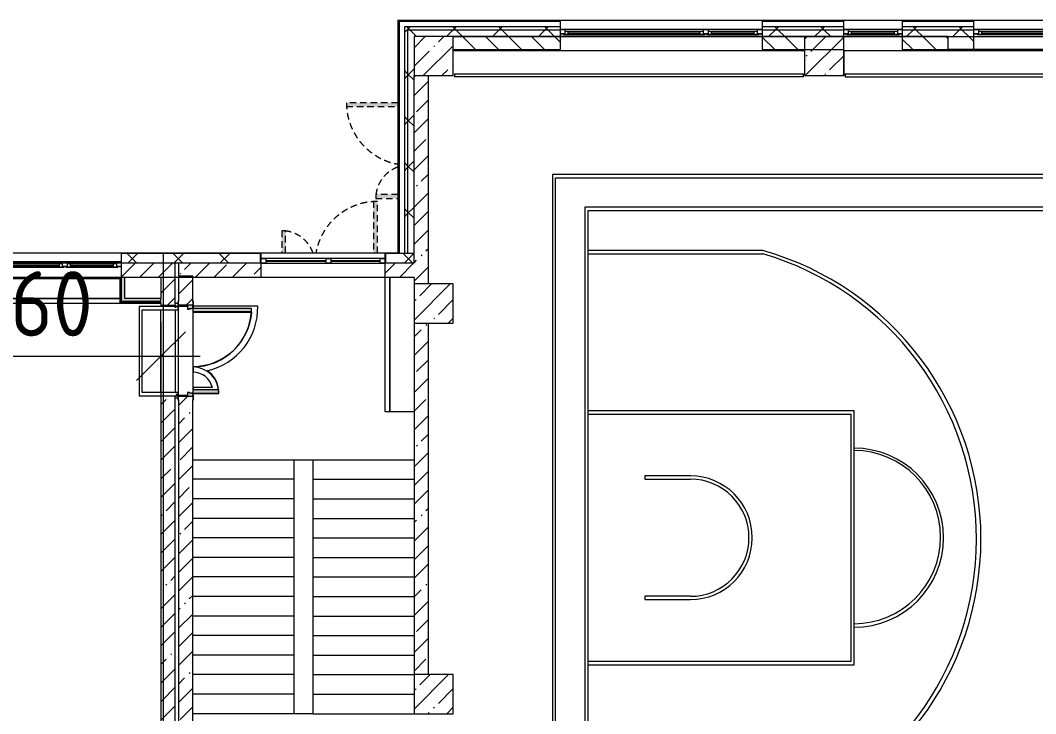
# Model space of a CAD drawing. Header units: millimetres. Extents: x 81566 to 292854, y -8553 to 29000.
# Drawn here: x 201953 to 217554, y 16700 to 27350 of the extents above; entities that cross this region are included whole.
import ezdxf

# ---------------------------------------------------------------- set-up
doc = ezdxf.new("R2010")
doc.units = ezdxf.units.MM
doc.linetypes.add('200_ШТРИХ__ш1_п0_6_', pattern=[160, 100, -60])
for name, color, linetype, lineweight in [('A-ANNO-DIMS', 7, 'Continuous', 9), ('A-ANNO-DIMS-500', 7, 'Continuous', 9), ('A-DETL-MBND-1', 7, '200_ШТРИХ__ш1_п0_6_', 9), ('A-GLAZ-3', 7, 'Continuous', 5), ('A-WALL', 7, 'Continuous', 9), ('A-WALL-4', 7, 'Continuous', 5), ('I-WALL-4', 7, 'Continuous', 5), ('S-COLS-1', 7, 'Continuous', 5), ('S-STRS-2', 7, 'Continuous', 5), ('Оси', 7, 'Continuous', 9)]:
    doc.layers.add(name, color=color, linetype=linetype, lineweight=lineweight)
for name, color, linetype, lineweight, true_color in [('A-DOOR-4', 7, 'Continuous', 5, 0xaaaaaa), ('A-DOOR-5', 7, 'Continuous', 5, 0xe2e2e2), ('A-DOOR-FRAM-4', 7, 'Continuous', 5, 0xe2e2e2), ('A-DOOR-FRAM-5', 7, 'Continuous', 5, 0xaaaaaa), ('A-FLOR-1', 7, 'Continuous', 5, 0xaaaaaa), ('I-WALL-2', 7, 'Continuous', 9, 0xe7e7e7)]:
    doc.layers.add(name, color=color, linetype=linetype, lineweight=lineweight, true_color=true_color)
doc.styles.add('ISOCPEUR_4', font='isocpeur.ttf', dxfattribs={"width": 0.9, "height": 1000})
doc.dimstyles.new('ISO-2_0_0_9К_Средний_округл2_1', dxfattribs={"dimscale": 304.8, "dimtxt": 995.981176, "dimasz": 2.46063, "dimexe": 1.968504, "dimexo": 0, "dimgap": 0, "dimtad": 1, "dimdec": 0, "dimrnd": 10, "dimzin": 0, "dimdsep": 46, "dimtxsty": 'ISOCPEUR_4', "dimblk1": 'OBLIQUE', "dimblk2": 'OBLIQUE', "dimsah": 1, "dimcen": 0.09, "dimdle": 1.968504, "dimazin": 0, "dimtfac": 1, "dimtdec": 4, "dimtix": 1, "dimtmove": 0, "dimatfit": 3, "dimfxl": 1, "dimtvp": 1, "dimtolj": 1, "dimtzin": 0, "dimarcsym": 2})
pattern_1 = [(45, (165843.6, 0), (-285.123, 285.123), []), (45, (166128.7, 0), (-285.123, 285.123), [504.031, -100.806, 16.764, -84.042])]
pattern_2 = [(45, (165843.6, 0), (-353.5534, 353.5534), []), (135, (165843.6, 0), (-353.5534, -353.5534), [])]
pattern_3 = [(45, (165843.6, 0), (-530.33, 530.33), []), (135, (165843.6, 0), (-530.33, -530.33), [])]

# ---------------------------------------------------------------- blocks, each defined once
blk = doc.blocks.new('BSC_Колонна _Прямоугольная - 600х600-V310-2_2_3_птичка')
at = {"layer": 'S-COLS-1'}
h = blk.add_hatch(dxfattribs=at)
h.set_pattern_fill('FP_104', color=256, style=0, pattern_type=2)
h.set_pattern_definition([(45, (-42460, -26800), (-285.123, 285.123), []), (45, (-42174.88, -26800), (-285.123, 285.123), [504.031, -100.806, 16.764, -84.042])])
h.paths.add_polyline_path([(272, -300), (300, -300), (300, 300), (-300, 300), (-300, -300), (200, -300)])
for p, q in [((300, 300), (-300, 300)), ((-300, 300), (-300, -300)), ((300, -300), (300, 300)), ((-300, -300), (300, -300))]:
    blk.add_line(p, q, dxfattribs=at)
blk = doc.blocks.new('BSC_Колонна _Прямоугольная - 600х600-V323-2_2_3_птичка')
at = {"layer": 'S-COLS-1'}
h = blk.add_hatch(dxfattribs=at)
h.set_pattern_fill('FP_114', color=256, style=0, pattern_type=2)
h.set_pattern_definition([(45, (-42460, -17000), (-285.123, 285.123), []), (45, (-42174.88, -17000), (-285.123, 285.123), [504.031, -100.806, 16.764, -84.042])])
h.paths.add_polyline_path([(-80, -300), (300, -300), (300, 300), (-300, 300), (-300, -300)])
for p, q in [((300, 300), (-300, 300)), ((-300, 300), (-300, -300)), ((300, -300), (300, 300)), ((-300, -300), (300, -300))]:
    blk.add_line(p, q, dxfattribs=at)
blk = doc.blocks.new('BSC_Колонна _Прямоугольная - 600х600-V324-2_2_3_птичка')
at = {"layer": 'S-COLS-1'}
h = blk.add_hatch(dxfattribs=at)
h.set_pattern_fill('FP_115', color=256, style=0, pattern_type=2)
h.set_pattern_definition([(45, (-42460, -23000), (-285.123, 285.123), []), (45, (-42174.88, -23000), (-285.123, 285.123), [504.031, -100.806, 16.764, -84.042])])
h.paths.add_polyline_path([(-144, -300), (300, -300), (300, 300), (-300, 300), (-300, -300), (-150, -300)])
for p, q in [((300, 300), (-300, 300)), ((-300, 300), (-300, -300)), ((300, -300), (300, 300)), ((-300, -300), (300, -300))]:
    blk.add_line(p, q, dxfattribs=at)
blk = doc.blocks.new('120_Окно_СКБ_2Ст - 120_Окно_СКБ_2Ст 3100х2500 _мал_створка слева_ 2-19089248-2_2_3_птичка')
at = {"layer": 'A-GLAZ-3'}
for p, q in [((-1550, -75), (-1550, -5)), ((-1550, -5), (-1480, -5)), ((1550, -5), (-1550, -5)), ((-1480, -75), (-1550, -75)), ((-1550, -75), (-1500, -75)), ((-1480, -75), (-1500, -75)), ((-1500, -75), (-1500, -85)), ((-1500, -85), (670, -85)), ((670, -85), (-1500, -85)), ((-1480, -5), (-1480, -75)), ((650, -35), (-1480, -35)), ((-1480, -35), (-1480, -75)), ((-1430, -85), (-1430, -35)), ((-1430, -55), (600, -55)), ((600, -65), (-1430, -65)), ((600, -85), (600, -35)), ((650, -75), (650, -5)), ((650, -5), (720, -5)), ((650, -75), (650, -35)), ((720, -75), (650, -75)), ((670, -75), (650, -75)), ((670, -75), (700, -75)), ((670, -85), (670, -75)), ((720, -75), (700, -75)), ((700, -75), (700, -85)), ((700, -85), (1500, -85)), ((1500, -85), (700, -85)), ((720, -5), (720, -75)), ((1480, -35), (720, -35)), ((720, -35), (720, -75)), ((770, -85), (770, -35)), ((770, -55), (1430, -55)), ((1430, -65), (770, -65)), ((1430, -85), (1430, -35)), ((1480, -75), (1480, -5)), ((1480, -5), (1550, -5)), ((1480, -75), (1480, -35)), ((1550, -75), (1480, -75)), ((1500, -75), (1480, -75)), ((1500, -75), (1550, -75)), ((1500, -85), (1500, -75)), ((1550, -5), (1550, -75))]:
    blk.add_line(p, q, dxfattribs=at)
blk = doc.blocks.new('120_Окно_СКБ_1Ст - 120_Окно_СКБ_1Ст 900х2500_h_-19906774-2_2_3_птичка')
at = {"layer": 'A-GLAZ-3'}
for p, q in [((-450, -75), (-450, -5)), ((-450, -5), (-380, -5)), ((450, -5), (-450, -5)), ((-380, -75), (-450, -75)), ((-450, -75), (-400, -75)), ((-380, -75), (-400, -75)), ((-400, -75), (-400, -85)), ((-400, -85), (400, -85)), ((400, -85), (-400, -85)), ((-380, -5), (-380, -75)), ((380, -35), (-380, -35)), ((-380, -35), (-380, -75)), ((-330, -85), (-330, -35)), ((-330, -55), (330, -55)), ((330, -65), (-330, -65)), ((330, -85), (330, -35)), ((380, -75), (380, -5)), ((380, -5), (450, -5)), ((380, -75), (380, -35)), ((450, -75), (380, -75)), ((400, -75), (380, -75)), ((400, -75), (450, -75)), ((400, -85), (400, -75)), ((450, -5), (450, -75))]:
    blk.add_line(p, q, dxfattribs=at)
blk = doc.blocks.new('120_Окно_СКБ_2Ст - 120_Окно_СКБ_2Ст 3100х2500 _мал_створка слева_ 2-V364-2_2_3_птичка')
at = {"layer": 'A-GLAZ-3'}
for p, q in [((-1550, -127), (-1550, -57)), ((-1550, -57), (-1480, -57)), ((1550, -57), (-1550, -57)), ((-1480, -127), (-1550, -127)), ((-1550, -127), (-1500, -127)), ((-1480, -127), (-1500, -127)), ((-1500, -127), (-1500, -137)), ((-1500, -137), (670, -137)), ((670, -137), (-1500, -137)), ((-1480, -57), (-1480, -127)), ((650, -87), (-1480, -87)), ((-1480, -87), (-1480, -127)), ((-1430, -137), (-1430, -87)), ((-1430, -107), (600, -107)), ((600, -117), (-1430, -117)), ((600, -137), (600, -87)), ((650, -127), (650, -57)), ((650, -57), (720, -57)), ((650, -127), (650, -87)), ((720, -127), (650, -127)), ((670, -127), (650, -127)), ((670, -127), (700, -127)), ((670, -137), (670, -127)), ((720, -127), (700, -127)), ((700, -127), (700, -137)), ((700, -137), (1500, -137)), ((1500, -137), (700, -137)), ((720, -57), (720, -127)), ((1480, -87), (720, -87)), ((720, -87), (720, -127)), ((770, -137), (770, -87)), ((770, -107), (1430, -107)), ((1430, -117), (770, -117)), ((1430, -137), (1430, -87)), ((1480, -127), (1480, -57)), ((1480, -57), (1550, -57)), ((1480, -127), (1480, -87)), ((1550, -127), (1480, -127)), ((1500, -127), (1480, -127)), ((1500, -127), (1550, -127)), ((1500, -137), (1500, -127)), ((1550, -57), (1550, -127))]:
    blk.add_line(p, q, dxfattribs=at)
blk = doc.blocks.new('120_Окно_СКБ_2Ст - 120_Окно_СКБ_2Ст 1900х2400 глухое-23537524-2_2_3_птичка')
at = {"layer": 'A-GLAZ-3'}
for p, q in [((-950, 5), (-950, 75)), ((-950, 75), (-880, 75)), ((950, 75), (-950, 75)), ((-880, 5), (-950, 5)), ((-950, 5), (950, 5)), ((-880, 75), (-880, 5)), ((-120, 45), (-880, 45)), ((-120, 35), (-880, 35)), ((-120, 5), (-120, 75)), ((-120, 75), (-50, 75)), ((-50, 5), (-120, 5)), ((-50, 75), (-50, 5)), ((880, 45), (-50, 45)), ((880, 35), (-50, 35)), ((880, 5), (880, 75)), ((880, 75), (950, 75)), ((950, 5), (880, 5)), ((950, 75), (950, 5))]:
    blk.add_line(p, q, dxfattribs=at)
blk = doc.blocks.new('110_Дверь_СКБ_2Ст_Наружная - ДН-1_л__ Двухстворчатая 1350 х3200 _ЛК_ в свету с верхним остеклением 2-22448815-2_2_3_птичка')
at = {"layer": 'A-DETL-MBND-1'}
for points in [[(755, 79), (755, 869), (695, 869), (695, 79)], [(-655, 79), (-655, 419), (-715, 419), (-715, 79)]]:
    blk.add_hatch(color=256, dxfattribs=at).paths.add_polyline_path(points)
for p, q in [((755, 869), (695, 869)), ((695, 869), (695, 79)), ((755, 79), (755, 869)), ((-715, 419), (-715, 79)), ((-655, 419), (-715, 419)), ((-655, 79), (-655, 419))]:
    blk.add_line(p, q, dxfattribs=at)
for centre, radius, start, end in [((755, -91), 960, 90, 169.7202), ((-715, -91), 510, 19.6305, 90)]:
    blk.add_arc(centre, radius, start, end, dxfattribs=at)
blk = doc.blocks.new('110_Дверь_СКБ_2Ст - Д-1 Лестничная клетка EIS60-V399-2_2_3_птичка')
at = {"layer": 'A-DOOR-5'}
for points in [[(-588, 457), (-588, 1010), (-638, 1010), (-638, 110), (-588, 113)], [(662, 113), (662, 510), (612, 508), (612, 110), (662, 110)], [(712, -110), (712, 30), (698, 30), (698, -110)]]:
    blk.add_hatch(color=256, dxfattribs=at).paths.add_polyline_path(points)
h = blk.add_hatch(color=256, dxfattribs=at)
h.paths.add_polyline_path([(712, 110), (662, 110), (662, 60), (652, 60), (652, 30), (712, 30)])
h.paths.add_polyline_path([(-628, 30), (-628, 60), (-638, 60), (-638, 110), (-688, 110), (-688, 30), (-638, 30)])
at = {"layer": 'A-DOOR-FRAM-4'}
for points in [[(-672, 118), (-742, 118), (-742, 110), (-672, 113)], [(-672, -110), (-672, 30), (-688, 30), (-688, -110)], [(768, 110), (768, 118), (698, 113), (698, 110), (712, 110)], [(-672, -117), (-672, -110), (-742, -110), (-741, -118), (-672, -118)], [(768, -110), (698, -111), (703, -118), (768, -118)]]:
    blk.add_hatch(color=256, dxfattribs=at).paths.add_polyline_path(points)
at = {"layer": 'A-DOOR-4'}
for p, q in [((-638, 1010), (-638, 110)), ((-588, 1010), (-638, 1010)), ((-588, 110), (-588, 1010)), ((662, 510), (612, 510)), ((612, 510), (612, 110)), ((662, 110), (662, 510)), ((-638, 110), (-588, 110)), ((612, 110), (662, 110))]:
    blk.add_line(p, q, dxfattribs=at)
for centre, radius, start, end in [((-638, 110), 900, 0, 90), ((662, 110), 400, 90, 180)]:
    blk.add_arc(centre, radius, start, end, dxfattribs=at)
at = {"layer": 'A-DOOR-FRAM-5'}
for p, q in [((-672, 118), (-742, 118)), ((-742, 118), (-742, 110)), ((-742, 110), (-672, 110)), ((-638, 110), (-688, 110)), ((-688, 110), (-688, 30)), ((-688, 30), (-628, 30)), ((-672, 30), (-688, 30)), ((-688, 30), (-688, -110)), ((-672, 110), (-672, 118)), ((-672, -110), (-672, 30)), ((-638, 60), (-638, 110)), ((-628, 60), (-638, 60)), ((-628, 30), (-628, 60)), ((662, 60), (652, 60)), ((652, 60), (652, 30)), ((652, 30), (712, 30)), ((662, 110), (662, 60)), ((712, 110), (662, 110)), ((768, 118), (698, 118)), ((698, 118), (698, 110)), ((698, 110), (768, 110)), ((712, 30), (698, 30)), ((698, 30), (698, -110)), ((712, 30), (712, 110)), ((712, -110), (712, 30)), ((768, 110), (768, 118)), ((-672, -110), (-742, -110)), ((-742, -110), (-742, -118)), ((-742, -118), (-672, -118)), ((-688, -110), (-672, -110)), ((-672, -118), (-672, -110)), ((698, -110), (712, -110)), ((768, -110), (698, -110)), ((698, -110), (698, -118)), ((698, -118), (768, -118)), ((768, -118), (768, -110))]:
    blk.add_line(p, q, dxfattribs=at)
blk = doc.blocks.new('110_Дверь_СКБ_2Ст_Наружная - ДН-1_л__ Двухстворчатая 1350 х3200 _ЛК_ в свету с верхним остеклением EI30-23529464-2_2_3_птичка')
at = {"layer": 'A-DETL-MBND-1'}
for points in [[(694.5, 125), (754.5, 125), (754.5, 915), (694.5, 915)], [(-715.5, 125), (-655.5, 125), (-655.5, 465), (-715.5, 465)]]:
    blk.add_hatch(color=256, dxfattribs=at).paths.add_polyline_path(points)
for p, q in [((754.5, 915), (694.5, 915)), ((694.5, 915), (694.5, 125)), ((754.5, 125), (754.5, 915)), ((-715.5, 465), (-715.5, 125)), ((-655.5, 465), (-715.5, 465)), ((-655.5, 125), (-655.5, 465))]:
    blk.add_line(p, q, dxfattribs=at)
for centre, radius, start, end in [((754.5, -45), 960, 90, 169.73704), ((-715.5, -45), 510, 19.59844, 90)]:
    blk.add_arc(centre, radius, start, end, dxfattribs=at)
blk = doc.blocks.new('Зашивка приборов отопления22 - Зашивка приборов отопления-33321747-2_2_3_птичка')
at = {"layer": 'A-WALL-4'}
for p, q in [((37288, 26888), (34188, 26888)), ((37288, 26887), (37288, 26888)), ((34188, 26567), (37268, 26567)), ((37268, 26567), (34188, 26567)), ((34188, 26492), (37268, 26492))]:
    blk.add_line(p, q, dxfattribs=at)
blk = doc.blocks.new('Зашивка приборов отопления28 - Зашивка приборов отопления-33322877-2_2_3_птичка')
at = {"layer": 'A-WALL-4'}
for p, q in [((75401, 486), (73341, 486)), ((73341, 486), (73341, 411)), ((73341, 411), (73341, 36)), ((75401, 411), (73341, 411)), ((73341, 411), (73341, 36)), ((73341, 411), (75401, 411))]:
    blk.add_line(p, q, dxfattribs=at)
blk = doc.blocks.new('DIMBLOCK42-2_2_3_птичка')
at = {"layer": 'A-ANNO-DIMS-500'}
for p, q in [((204114, 22721), (204114, 21591)), ((204114, 22191), (204114, 22721)), ((199454, 22600), (199454, 21591)), ((199454, 22191), (199454, 22600)), ((198854, 22191), (204714, 22191))]:
    blk.add_line(p, q, dxfattribs=at)
at = {"layer": 'A-ANNO-DIMS-500', "lineweight": 20}
for p, q in [((199454, 22191), (199829, 22566)), ((204114, 22191), (204489, 22566)), ((199454, 22191), (199079, 21816)), ((204114, 22191), (203739, 21816))]:
    blk.add_line(p, q, dxfattribs=at)
at = {"layer": 'A-ANNO-DIMS-500', "color": 0, "insert": (200472, 23497), "char_height": 1000, "width": 3148.83, "attachment_point": 1, "line_spacing_factor": 1.149209, "style": 'ISOCPEUR_4'}
blk.add_mtext('4660', dxfattribs=at)
blk = doc.blocks.new('_Oblique')
at = {"color": 0, "linetype": 'ByBlock', "lineweight": -2}
blk.add_line((-0.5, -0.5), (0.5, 0.5), dxfattribs=at)

msp = doc.modelspace()

# ---------------------------------------------------------------- hatches: boundary and pattern name
at = {"layer": 'A-WALL-4'}
h = msp.add_hatch(dxfattribs=at)
h.set_pattern_fill('FP_101', color=256, style=0, pattern_type=2)
h.set_pattern_definition(pattern_2)
h.paths.add_polyline_path([(242183.6, 27200), (243693.6, 27200), (243693.6, 27250), (242183.6, 27250), (242183.6, 27210)])
h.paths.add_polyline_path([(250543.6, 27200), (250703.6, 27200), (250703.6, 27250), (246193.6, 27250), (246193.6, 27200), (250091.4, 27200)])
h.paths.add_polyline_path([(233683.4, 27200), (233803.6, 27200), (233803.6, 27250), (232003.6, 27250), (232003.6, 27200), (232771.8, 27200)])
h.paths.add_polyline_path([(230308.4, 27200), (231103.6, 27200), (231103.6, 27250), (230023.6, 27250), (230023.6, 27200), (230037.2, 27200)])
h.paths.add_polyline_path([(234703.6, 27200), (240083.6, 27200), (240083.6, 27250), (234703.6, 27250)])
h.paths.add_polyline_path([(216603.8, 27200), (216603.8, 27250), (215503.9, 27250), (215503.9, 27200), (216363.8, 27200)])
h.paths.add_polyline_path([(226598.8, 27200), (226883.6, 27200), (226883.6, 27250), (225703.6, 27250), (225703.6, 27200), (226390.9, 27200)])
h.paths.add_polyline_path([(219703.8, 27200), (220853.5, 27200), (220853.5, 27250), (219703.8, 27250), (219703.8, 27210)])
h.paths.add_polyline_path([(222848.6, 27200), (223003.6, 27200), (223003.6, 27250), (221753.5, 27250), (221753.5, 27200), (222744.7, 27200)])
h.paths.add_polyline_path([(214603.9, 27200), (214603.6, 27250), (213350.6, 27250), (213350.6, 27200), (214603.6, 27200)])
h.paths.add_polyline_path([(207903.6, 27200), (210250.6, 27200), (210250.6, 27250), (207853.6, 27250), (207853.6, 27200)])
h = msp.add_hatch(dxfattribs=at)
h.set_pattern_fill('FP_101', color=256, style=0, pattern_type=2)
h.set_pattern_definition(pattern_2)
h.paths.add_polyline_path([(207853.6, 23770), (207903.6, 23770), (207903.6, 27200), (207853.6, 27198.9), (207853.6, 23777.7)])
h = msp.add_hatch(dxfattribs=at)
h.set_pattern_fill('FP_101', color=256, style=0, pattern_type=2)
h.set_pattern_definition(pattern_2)
h.paths.add_polyline_path([(207903.6, 27100), (210250.6, 27100), (210250.6, 27200), (207903.6, 27200)])
h.paths.add_polyline_path([(221753.5, 27100), (223003.6, 27100), (223003.6, 27200), (221753.5, 27200)])
h.paths.add_polyline_path([(250543.6, 27100), (250703.6, 27100), (250703.6, 27200), (246193.6, 27200), (246193.6, 27100), (250091.4, 27100)])
h.paths.add_polyline_path([(220010, 27100), (220853.5, 27100), (220853.5, 27200), (219703.8, 27200), (219703.8, 27100), (220003.6, 27100)])
h.paths.add_polyline_path([(225703.6, 27100), (226883.6, 27100), (226883.6, 27200), (225703.6, 27200), (225703.6, 27140)])
h.paths.add_polyline_path([(243093.6, 27100), (243693.6, 27100), (243693.6, 27200), (242183.6, 27200), (242183.6, 27100), (242799, 27100)])
h.paths.add_polyline_path([(216363.8, 27100), (216603.8, 27100), (216603.8, 27200), (215503.9, 27200), (215503.9, 27100), (216208.4, 27100)])
h.paths.add_polyline_path([(239152.8, 27100), (240083.6, 27100), (240083.6, 27200), (234703.6, 27200), (234703.6, 27100), (236653.6, 27100)])
h.paths.add_polyline_path([(213350.6, 27100), (214603.9, 27100), (214603.6, 27200), (213350.6, 27200), (213350.6, 27140)])
h.paths.add_polyline_path([(233683.4, 27100), (233803.6, 27100), (233803.6, 27200), (232003.6, 27200), (232003.6, 27100), (232771.8, 27100)])
h.paths.add_polyline_path([(230023.6, 27100), (231103.6, 27100), (231103.6, 27200), (230023.6, 27200), (230023.6, 27170)])
h = msp.add_hatch(dxfattribs=at)
h.set_pattern_fill('FP_101', color=256, style=0, pattern_type=2)
h.set_pattern_definition(pattern_2)
h.paths.add_polyline_path([(207903.6, 23770), (208003.6, 23770), (208003.6, 27100), (207903.6, 27100), (207903.6, 23777.9)])
h = msp.add_hatch(dxfattribs=at)
h.set_pattern_fill('FP_100', color=256, style=0, pattern_type=2)
h.set_pattern_definition([(135, (165843.58, 0), (-176.7767, -176.7767), [])])
h.paths.add_polyline_path([(214003.6, 26900), (214003.6, 27100), (213350.6, 27100), (213350.6, 26900), (213629.1, 26900)])
h.paths.add_polyline_path([(208603.6, 26900), (210250.6, 26900), (210250.6, 27100), (208603.6, 27100), (208603.6, 26947.7)])
h.paths.add_polyline_path([(215503.9, 26900), (216208.4, 26900), (216208.4, 27100), (215503.9, 27100), (215503.9, 26903.5)])
h = msp.add_hatch(dxfattribs=at)
h.set_pattern_fill('FP_101', color=256, style=0, pattern_type=2)
h.set_pattern_definition(pattern_2)
h.paths.add_polyline_path([(208003.6, 23620), (208003.6, 23770), (207561.6, 23770), (207561.6, 23620), (207753.6, 23620)])
h.paths.add_polyline_path([(199683.6, 23620), (200403.6, 23620), (200403.6, 23770), (199683.6, 23765.1), (199683.6, 23626.3)])
h.paths.add_polyline_path([(203503.6, 23620), (205645.6, 23620), (205645.6, 23770), (203503.6, 23770), (203503.6, 23638)])
at = {"layer": 'I-WALL-2'}
for points in [[(203508.6, 23029), (203558.6, 23029), (203558.6, 23399), (203508.6, 23398.4), (203508.6, 23079)], [(204113.6, 23029), (204113.6, 23079), (203558.6, 23079), (203558.6, 23029), (204093.2, 23029)]]:
    msp.add_hatch(color=256, dxfattribs=at).paths.add_polyline_path(points)
at = {"layer": 'I-WALL-4'}
h = msp.add_hatch(dxfattribs=at)
h.set_pattern_fill('FP_99', color=256, style=0, pattern_type=2)
h.set_pattern_definition([(135, (165843.6, 0), (-353.5534, -353.5534), [])])
h.paths.add_polyline_path([(216603.8, 26900), (216603.8, 27100), (216208.4, 27100), (216208.4, 26900)])
h.paths.add_polyline_path([(220853.5, 26900), (220853.5, 27100), (220603.6, 27100), (220603.6, 26900), (220826.8, 26900)])
h.paths.add_polyline_path([(220003.6, 26900), (220003.6, 27100), (219703.8, 27100), (219703.8, 26900)])
h.paths.add_polyline_path([(223003.6, 26900), (223003.6, 27100), (221753.5, 27100), (221753.5, 26900), (222848.6, 26900)])
h.paths.add_polyline_path([(225703.6, 26900), (226003.6, 26900), (226003.6, 27100), (225703.6, 27100), (225703.6, 26900.9)])
h.paths.add_polyline_path([(226603.6, 26900), (226903.6, 26900), (226903.6, 27100), (226603.6, 27100), (226603.6, 26948.7)])
h.paths.add_polyline_path([(230037.2, 26900), (231103.6, 26900), (231103.6, 27100), (230003.6, 27100), (230003.6, 26900)])
h.paths.add_polyline_path([(249944.3, 26900), (250043.6, 26900), (250043.6, 27100), (246993.6, 27100), (246993.6, 26900), (249916.1, 26900)])
h.paths.add_polyline_path([(232603.6, 26900), (233803.6, 26900), (233803.6, 27100), (232603.6, 27100), (232603.6, 26948.7)])
h.paths.add_polyline_path([(246493.6, 26900), (246493.6, 27100), (246193.6, 27100), (246193.6, 26900), (246445.2, 26900)])
h.paths.add_polyline_path([(235506.5, 26900), (236153.6, 26900), (236153.6, 27100), (234703.6, 27100), (234703.6, 26900)])
h.paths.add_polyline_path([(236653.6, 26900), (239383.6, 26900), (239383.6, 27100), (236653.6, 27100), (236653.6, 26948.7)])
h.paths.add_polyline_path([(239883.6, 26900), (240083.6, 26900), (240083.6, 27100), (239883.6, 27100), (239883.6, 26948.7)])
h.paths.add_polyline_path([(243433.6, 26900), (243693.6, 26900), (243693.6, 27100), (243093.6, 27100), (243093.6, 26900)])
h.paths.add_polyline_path([(242183.6, 26900), (242593.6, 26900), (242593.6, 27100), (242183.6, 27100), (242183.6, 26938.3)])
h = msp.add_hatch(dxfattribs=at)
h.set_pattern_fill('FP_97', color=256, style=0, pattern_type=2)
h.set_pattern_definition(pattern_1)
h.paths.add_polyline_path([(208196.4, 23300), (208223.6, 23300), (208223.6, 26500), (208003.6, 26500), (208003.6, 23300), (208191.6, 23300)])
h = msp.add_hatch(dxfattribs=at)
h.set_pattern_fill('FP_97', color=256, style=0, pattern_type=2)
h.set_pattern_definition(pattern_1)
h.paths.add_polyline_path([(204333.6, 23400), (204333.6, 23620), (203503.6, 23619.7), (203503.6, 23400), (203602, 23400)])
h.paths.add_polyline_path([(199828.7, 23400), (200403.6, 23400.1), (200403.6, 23620), (199453.6, 23619.7), (199453.6, 23400), (199500, 23400)])
h = msp.add_hatch(dxfattribs=at)
h.set_pattern_fill('FP_97', color=256, style=0, pattern_type=2)
h.set_pattern_definition(pattern_1)
h.paths.add_polyline_path([(204383.6, 23400), (205653.6, 23400), (205648.6, 23620), (204383.6, 23619.7)])
h.paths.add_polyline_path([(207704, 23400), (208003.6, 23400), (208003.6, 23620), (207553.6, 23619.7), (207553.6, 23400), (207628.6, 23400)])
h = msp.add_hatch(dxfattribs=at)
h.set_pattern_fill('FP_97', color=256, style=0, pattern_type=2)
h.set_pattern_definition(pattern_1)
h.paths.add_polyline_path([(204113.6, 11200), (204333.6, 11200), (204333.6, 12125), (204113.6, 12125), (204113.6, 12100)])
h.paths.add_polyline_path([(204333.6, 13525), (204333.6, 21575), (204113.6, 21575), (204113.6, 13525)])
h.paths.add_polyline_path([(204333.6, 22975), (204333.6, 23400), (204113.6, 23398.4), (204113.6, 22975)])
h = msp.add_hatch(dxfattribs=at)
h.set_pattern_fill('FP_97', color=256, style=0, pattern_type=2)
h.set_pattern_definition(pattern_1)
h.paths.add_polyline_path([(204383.6, 10450), (204603.6, 10450), (204603.6, 12125), (204383.6, 12125), (204383.6, 10700)])
h.paths.add_polyline_path([(204383.6, 13525), (204603.6, 13525), (204603.6, 21575), (204383.6, 21570.3), (204383.6, 13550)])
h.paths.add_polyline_path([(204523.6, 22975), (204603.6, 22975), (204603.6, 23400), (204383.6, 23398.4), (204383.6, 22975), (204513.5, 22975)])
h = msp.add_hatch(dxfattribs=at)
h.set_pattern_fill('FP_171', color=256, style=0, pattern_type=2)
h.set_pattern_definition(pattern_3)
h.paths.add_polyline_path([(203496.1, 23004), (204113.6, 23004), (204113.6, 23016.5), (203496.1, 23016.5)])
h = msp.add_hatch(dxfattribs=at)
h.set_pattern_fill('FP_171', color=256, style=0, pattern_type=2)
h.set_pattern_definition(pattern_3)
h.paths.add_polyline_path([(204093.4, 23016.5), (204113.6, 23016.5), (204113.6, 23029), (203508.6, 23029), (203508.6, 23016.5), (203602, 23016.5)])
h = msp.add_hatch(dxfattribs=at)
h.set_pattern_fill('FP_97', color=256, style=0, pattern_type=2)
h.set_pattern_definition(pattern_1)
h.paths.add_polyline_path([(208223.6, 17300), (208223.6, 22700), (208003.6, 22700), (208003.6, 17300)])
at = {"layer": 'S-COLS-1'}
h = msp.add_hatch(dxfattribs=at)
h.set_pattern_fill('FP_97', color=256, style=0, pattern_type=2)
h.set_pattern_definition(pattern_1)
h.paths.add_polyline_path([(214603.6, 26500), (214603.6, 27100), (214003.6, 27100), (214003.6, 26500)])

# ---------------------------------------------------------------- linework, layer by layer
at = {"layer": 'A-DETL-MBND-1'}
msp.add_line((204383.6, 23619.7), (204333.6, 23619.7), dxfattribs=at)
at = {"layer": 'A-FLOR-1'}
for p, q in [((208623.6, 26880), (208603.6, 26880)), ((214603.9, 26880), (214603.9, 26500)), ((230483.6, 24981.3), (210127.2, 24981.3)), ((210127.2, 24981.3), (210127.2, 13824.4)), ((210177.2, 13874.4), (210177.2, 24931.3)), ((210177.2, 24931.3), (230433.6, 24931.3)), ((229983.6, 24481.3), (210627.2, 24481.3)), ((210627.2, 24481.3), (210627.2, 14324.4)), ((210677.2, 14374.4), (210677.2, 24431.3)), ((210677.2, 24431.3), (220280.4, 24431.3)), ((213363.3, 23812.8), (210673.6, 23812.8)), ((210673.6, 23812.8), (210673.6, 23762.8)), ((210673.6, 23762.8), (213363.3, 23762.8)), ((203483.6, 23380), (200403.6, 23380)), ((204383.6, 23400), (204333.6, 23400)), ((200403.6, 23079), (203483.6, 23079)), ((204093.6, 23003), (203483.6, 23003)), ((204328.6, 22954.3), (203776.9, 22954.3)), ((203776.9, 22954.3), (203776.9, 21584.5)), ((204093.6, 23000), (204093.6, 23003)), ((204113.6, 23000), (204093.6, 23000)), ((204375.6, 23000), (204333.6, 23000)), ((204376.9, 22954.3), (204348.6, 22954.3)), ((204376.9, 22904.3), (204376.9, 22954.3)), ((205601.8, 22959.2), (204607, 22959.2)), ((204607, 22959.2), (204607, 22925)), ((203826.9, 21634.5), (203826.9, 22904.3)), ((203826.9, 22904.3), (204376.9, 22904.3)), ((204607, 22869.2), (205509.3, 22869.2)), ((204607, 22034.2), (204607, 21944.2)), ((204904.1, 21708.1), (204607, 21708.1)), ((204607, 21708.1), (204607, 21675)), ((203776.9, 21584.5), (204375.6, 21584.5)), ((204376.9, 21634.5), (203826.9, 21634.5)), ((204332.9, 21550), (204375.6, 21550)), ((204376.9, 21590), (204376.9, 21634.5)), ((204607, 21623.2), (204607, 21618.1)), ((204607, 21618.1), (205001.4, 21618.1)), ((214763.3, 21352.8), (210673.6, 21352.8)), ((210673.6, 21352.8), (210673.6, 21302.8)), ((210673.6, 21302.8), (214713.3, 21302.8)), ((214713.3, 21302.8), (214713.3, 17502.8)), ((214763.3, 17452.8), (214763.3, 21352.8)), ((211548.6, 20352.8), (211548.6, 20302.8)), ((212248.6, 20352.8), (211548.6, 20352.8)), ((211548.6, 20302.8), (212248.6, 20302.8)), ((212248.6, 18502.8), (211548.6, 18502.8)), ((211548.6, 18502.8), (211548.6, 18452.8)), ((211548.6, 18452.8), (212248.6, 18452.8)), ((214713.3, 17502.8), (210673.6, 17502.8)), ((210673.6, 17502.8), (210673.6, 17452.8)), ((210673.6, 17452.8), (214763.3, 17452.8))]:
    msp.add_line(p, q, dxfattribs=at)
for centre, radius, start, end in [((212108.6, 19382.8), 4604.2, 285.81331, 74.18669), ((212079.1, 19382.8), 4564.4, 286.34112, 73.65888), ((204607, 22939.2), 995, 282.67054, 1.1511), ((204607, 22939.2), 905, 270, 355.56313), ((204607, 21639.2), 305, 13.0427, 90), ((204607, 21639.2), 395, 5.20117, 56.45952), ((204607, 21639.2), 395, 356.92799, 357.66964), ((214763.3, 19402.8), 1375, 270, 90), ((214763.3, 19411.7), 1330, 270, 90), ((212248.6, 19402.8), 950, 270, 90), ((212248.6, 19402.8), 900, 270, 90)]:
    msp.add_arc(centre, radius, start, end, dxfattribs=at)
at = {"layer": 'A-WALL'}
for p, q in [((207773.6, 27330), (207773.6, 23770)), ((210250.6, 27330), (207773.6, 27330)), ((214603.9, 27330), (213350.6, 27330)), ((216603.8, 27330), (215503.9, 27330)), ((207853.6, 27250), (207853.6, 23770)), ((210250.6, 27250), (207853.6, 27250)), ((207903.6, 27200), (207903.6, 23770)), ((210250.6, 27200), (207903.6, 27200)), ((214603.9, 27250), (213350.6, 27250)), ((214603.9, 27200), (213350.6, 27200)), ((216603.8, 27250), (215503.9, 27250)), ((216603.8, 27200), (215503.9, 27200)), ((210250.6, 27100), (208603.6, 27100)), ((208603.6, 27100), (210250.6, 27100)), ((214603.9, 27100), (213350.6, 27100)), ((213350.6, 27100), (214603.9, 27100)), ((216208.4, 27100), (215503.9, 27100)), ((215503.9, 27100), (216603.8, 27100)), ((216208.4, 26900), (216208.4, 27100)), ((205648.6, 23773), (203503.6, 23773)), ((205645.6, 23770), (203503.6, 23770)), ((205645.6, 23620), (205645.6, 23770)), ((205648.6, 23620), (205648.6, 23773)), ((207558.6, 23773), (207558.6, 23620)), ((207773.6, 23773), (207558.6, 23773)), ((207561.6, 23770), (207561.6, 23620)), ((208003.6, 23770), (207561.6, 23770)), ((207753.6, 23778), (207773.6, 23778)), ((204333.6, 23620), (203503.6, 23620)), ((205653.6, 23620), (204383.6, 23620)), ((208003.6, 23620), (207553.6, 23620)), ((203496.1, 23016.5), (203496.1, 23399)), ((203508.6, 23029), (203508.6, 23399)), ((204113.6, 23016.5), (203496.1, 23016.5)), ((204113.6, 23029), (203508.6, 23029)), ((204113.6, 23004), (204113.6, 23079))]:
    msp.add_line(p, q, dxfattribs=at)
at = {"layer": 'A-WALL-4'}
for p, q in [((207753.6, 27350), (207753.6, 23778)), ((207753.6, 27350), (221753.5, 27350)), ((210250.6, 27100), (210250.6, 27350)), ((213350.6, 27350), (213350.6, 27100)), ((214603.9, 27100), (214603.9, 27350)), ((215503.9, 27350), (215503.9, 27100)), ((216603.8, 27100), (216603.8, 27350)), ((210250.6, 26900), (210250.6, 27100)), ((213350.6, 27100), (210250.6, 27100)), ((213350.6, 27100), (213350.6, 26900)), ((214603.9, 26900), (214603.9, 27100)), ((215503.9, 27100), (214603.9, 27100)), ((215503.9, 27100), (215503.9, 26900)), ((208603.6, 26900), (210250.6, 26900)), ((213350.6, 26900), (214603.9, 26900)), ((215503.9, 26900), (216208.4, 26900)), ((208003.6, 23620), (208003.6, 26500)), ((199703.6, 23778), (207753.6, 23778)), ((203503.6, 23778), (203503.6, 23620)), ((205653.6, 23620), (205653.6, 23778)), ((207553.6, 23778), (207553.6, 23620)), ((204383.6, 23620), (199683.6, 23620)), ((204328.6, 22965), (204328.6, 22945)), ((204348.6, 22965), (204328.6, 22965)), ((204328.6, 22945), (204348.6, 22945)), ((204348.6, 22945), (204348.6, 22965)), ((204368.6, 21605), (204348.6, 21605)), ((204348.6, 21605), (204348.6, 21585)), ((204348.6, 21585), (204368.6, 21585)), ((204368.6, 21585), (204368.6, 21605))]:
    msp.add_line(p, q, dxfattribs=at)
at = {"layer": 'I-WALL-4'}
for p, q in [((210250.6, 27100), (213350.6, 27100)), ((214603.9, 27100), (215503.9, 27100)), ((216603.8, 26900), (216603.8, 27100)), ((216603.8, 27100), (219703.8, 27100)), ((208623.6, 26900), (208623.6, 26880)), ((214003.6, 26880), (208623.6, 26880)), ((220003.6, 26880), (214603.6, 26880)), ((232003.6, 26900), (216208.4, 26900)), ((208624.6, 26530), (213983.6, 26530)), ((208624.6, 26530), (208624.6, 26480)), ((213983.6, 26480), (213983.6, 26530)), ((214624.9, 26529), (219982.6, 26529)), ((214624.9, 26529), (214624.9, 26479)), ((208223.6, 23300), (208223.6, 26500)), ((213983.6, 26480), (208624.6, 26480)), ((219982.6, 26479), (214624.9, 26479)), ((203503.6, 23620), (203503.6, 23400)), ((204333.6, 22965), (204333.6, 23620)), ((204383.6, 23620), (204383.6, 23030)), ((205653.6, 23400), (205653.6, 23620)), ((207553.6, 23620), (207553.6, 23400)), ((204603.6, 23420.3), (204383.6, 23420.3)), ((204603.6, 23030), (204603.6, 23420.3)), ((204333.6, 23400), (199453.6, 23400)), ((203483.6, 23399), (203483.6, 23004)), ((203558.6, 23399), (203483.6, 23399)), ((203558.6, 23079), (203558.6, 23399)), ((204113.6, 23400), (204113.6, 23079)), ((208003.6, 23400), (204383.6, 23400)), ((208003.6, 23400), (208003.6, 23300)), ((203483.6, 23004), (204113.6, 23004)), ((204113.6, 23079), (203558.6, 23079)), ((204113.6, 23004), (204113.6, 22954.3)), ((204113.6, 22975), (204333.6, 22975)), ((204383.6, 21590), (204383.6, 22960)), ((204113.6, 21634.5), (204113.6, 22904.3)), ((204333.6, 22904.3), (204333.6, 21634.5)), ((204603.6, 22875), (204603.6, 21675)), ((208003.6, 22700), (208003.6, 17300)), ((208223.6, 17300), (208223.6, 22700)), ((204113.6, 21584.5), (204113.6, 13518)), ((204333.6, 21575), (204113.6, 21575)), ((204333.6, 11200), (204333.6, 21584.5)), ((204383.6, 21520), (204383.6, 13580)), ((204603.6, 15200), (204603.6, 21520))]:
    msp.add_line(p, q, dxfattribs=at)
at = {"layer": 'S-COLS-1'}
for p, q in [((214603.6, 27100), (214003.6, 27100)), ((214003.6, 27100), (214003.6, 26500)), ((214603.6, 26500), (214603.6, 27100)), ((214003.6, 26500), (214603.6, 26500))]:
    msp.add_line(p, q, dxfattribs=at)
at = {"layer": 'S-STRS-2'}
for p, q in [((204603.6, 22875), (204603.6, 21675)), ((204603.6, 20600), (206453.6, 20600)), ((206153.6, 20600), (206153.6, 20300)), ((206453.6, 20600), (208003.6, 20600)), ((206453.6, 20300), (206453.6, 20600)), ((206453.6, 20600), (208003.6, 20600)), ((206153.6, 20300), (204603.6, 20300)), ((206153.6, 20300), (204603.6, 20300)), ((206153.6, 20300), (206153.6, 20000)), ((206453.6, 20000), (206453.6, 20300)), ((206453.6, 20300), (208003.6, 20300)), ((206453.6, 20300), (208003.6, 20300)), ((206153.6, 20000), (204603.6, 20000)), ((206153.6, 20000), (204603.6, 20000)), ((206153.6, 20000), (206153.6, 19700)), ((206453.6, 19700), (206453.6, 20000)), ((206453.6, 20000), (208003.6, 20000)), ((206453.6, 20000), (208003.6, 20000)), ((206153.6, 19700), (204603.6, 19700)), ((206153.6, 19700), (204603.6, 19700)), ((206153.6, 19700), (206153.6, 19400)), ((206453.6, 19400), (206453.6, 19700)), ((206453.6, 19700), (208003.6, 19700)), ((206453.6, 19700), (208003.6, 19700)), ((206153.6, 19400), (204603.6, 19400)), ((206153.6, 19400), (204603.6, 19400)), ((206153.6, 19400), (206153.6, 19100)), ((206453.6, 19100), (206453.6, 19400)), ((206453.6, 19400), (208003.6, 19400)), ((206453.6, 19400), (208003.6, 19400)), ((206153.6, 19100), (204603.6, 19100)), ((206153.6, 19100), (204603.6, 19100)), ((206153.6, 19100), (206153.6, 18800)), ((206453.6, 18800), (206453.6, 19100)), ((206453.6, 19100), (208003.6, 19100)), ((206453.6, 19100), (208003.6, 19100)), ((206153.6, 18800), (204603.6, 18800)), ((206153.6, 18800), (204603.6, 18800)), ((206153.6, 18800), (206153.6, 18500)), ((206453.6, 18500), (206453.6, 18800)), ((206453.6, 18800), (208003.6, 18800)), ((206453.6, 18800), (208003.6, 18800)), ((206153.6, 18500), (204603.6, 18500)), ((206153.6, 18500), (204603.6, 18500)), ((206153.6, 18500), (206153.6, 18200)), ((206453.6, 18200), (206453.6, 18500)), ((206453.6, 18500), (208003.6, 18500)), ((206453.6, 18500), (208003.6, 18500)), ((206153.6, 18200), (204603.6, 18200)), ((206153.6, 18200), (204603.6, 18200)), ((206153.6, 18200), (206153.6, 17900)), ((206453.6, 17900), (206453.6, 18200)), ((206453.6, 18200), (208003.6, 18200)), ((206453.6, 18200), (208003.6, 18200)), ((206153.6, 17900), (204603.6, 17900)), ((206153.6, 17900), (204603.6, 17900)), ((206153.6, 17900), (206153.6, 17600)), ((206453.6, 17600), (206453.6, 17900)), ((206453.6, 17900), (208003.6, 17900)), ((206453.6, 17900), (208003.6, 17900)), ((206153.6, 17600), (204603.6, 17600)), ((206153.6, 17600), (204603.6, 17600)), ((206153.6, 17600), (206153.6, 17300)), ((206453.6, 17300), (206453.6, 17600)), ((206453.6, 17600), (208003.6, 17600)), ((206453.6, 17600), (208003.6, 17600)), ((206153.6, 17300), (204603.6, 17300)), ((206153.6, 17300), (204603.6, 17300)), ((206153.6, 17300), (206153.6, 17000)), ((206453.6, 17000), (206453.6, 17300)), ((206453.6, 17300), (208003.6, 17300)), ((206453.6, 17300), (208003.6, 17300)), ((206153.6, 17000), (204603.6, 17000)), ((206153.6, 17000), (204603.6, 17000)), ((206153.6, 17000), (206153.6, 16700)), ((206453.6, 16700), (206453.6, 17000)), ((206453.6, 17000), (208003.6, 17000)), ((206453.6, 17000), (208003.6, 17000)), ((206153.6, 16700), (204603.6, 16700)), ((206153.6, 16700), (204603.6, 16700)), ((206453.6, 16700), (206153.6, 16700)), ((206453.6, 16700), (208003.6, 16700)), ((206453.6, 16700), (208003.6, 16700))]:
    msp.add_line(p, q, dxfattribs=at)
at = {"layer": 'Оси'}
msp.add_line((204153.6, 11277.7), (204153.6, 23777.7), dxfattribs=at)

# ---------------------------------------------------------------- block references
at = {"layer": 'A-DETL-MBND-1', "rotation": 89.9999999999999}
msp.add_blockref('110_Дверь_СКБ_2Ст_Наружная - ДН-1_л__ Двухстворчатая 1350 х3200 _ЛК_ в свету с верхним остеклением EI30-23529464-2_2_3_птичка', (207878.6, 25330.5), dxfattribs=at)
at = {"layer": 'A-DETL-MBND-1'}
msp.add_blockref('110_Дверь_СКБ_2Ст_Наружная - ДН-1_л__ Двухстворчатая 1350 х3200 _ЛК_ в свету с верхним остеклением 2-22448815-2_2_3_птичка', (206684.1, 23698.7), dxfattribs=at)
at = {"layer": 'A-DOOR-4', "rotation": 269.9999999999999}
msp.add_blockref('110_Дверь_СКБ_2Ст - Д-1 Лестничная клетка EIS60-V399-2_2_3_птичка', (204493.6, 22287.5), dxfattribs=at)
at = {"layer": 'A-GLAZ-3'}
for name, p in [('120_Окно_СКБ_2Ст - 120_Окно_СКБ_2Ст 3100х2500 _мал_створка слева_ 2-19089248-2_2_3_птичка', (211800.6, 27215)), ('120_Окно_СКБ_1Ст - 120_Окно_СКБ_1Ст 900х2500_h_-19906774-2_2_3_птичка', (215053.9, 27215)), ('120_Окно_СКБ_2Ст - 120_Окно_СКБ_2Ст 3100х2500 _мал_створка слева_ 2-19089248-2_2_3_птичка', (218153.8, 27215)), ('120_Окно_СКБ_2Ст - 120_Окно_СКБ_2Ст 3100х2500 _мал_створка слева_ 2-V364-2_2_3_птичка', (201953.6, 23695))]:
    msp.add_blockref(name, p, dxfattribs=at)
at = {"layer": 'A-GLAZ-3', "rotation": 180}
msp.add_blockref('120_Окно_СКБ_2Ст - 120_Окно_СКБ_2Ст 1900х2400 глухое-23537524-2_2_3_птичка', (206603.6, 23695), dxfattribs=at)
at = {"layer": 'A-WALL-4'}
msp.add_blockref('Зашивка приборов отопления22 - Зашивка приборов отопления-33321747-2_2_3_птичка', (166215.8, -3488.4), dxfattribs=at)
at = {"layer": 'A-WALL-4', "rotation": 89.9999999999998}
msp.add_blockref('Зашивка приборов отопления28 - Зашивка приборов отопления-33322877-2_2_3_птичка', (208039.5, -52001), dxfattribs=at)
at = {"layer": 'S-COLS-1'}
for name, p in [('BSC_Колонна _Прямоугольная - 600х600-V310-2_2_3_птичка', (208303.6, 26800)), ('BSC_Колонна _Прямоугольная - 600х600-V324-2_2_3_птичка', (208303.6, 23000)), ('BSC_Колонна _Прямоугольная - 600х600-V323-2_2_3_птичка', (208303.6, 17000))]:
    msp.add_blockref(name, p, dxfattribs=at)

# ---------------------------------------------------------------- dimensions: what is measured, and where the dimension line sits
at = {"layer": 'A-ANNO-DIMS'}
dim = msp.add_linear_dim(base=(204113.6, 22191), p1=(199453.6, 22600), p2=(204113.6, 22721.3), dimstyle='ISO-2_0_0_9К_Средний_округл2_1', override={"dimpost": '<>', "dimfxl": 4661.578965}, dxfattribs=at)
dim.commit()
dim.dimension.update_dxf_attribs({"geometry": 'DIMBLOCK42-2_2_3_птичка', "text_midpoint": (201783.6, 22691)})

doc.saveas('drawing.dxf')
